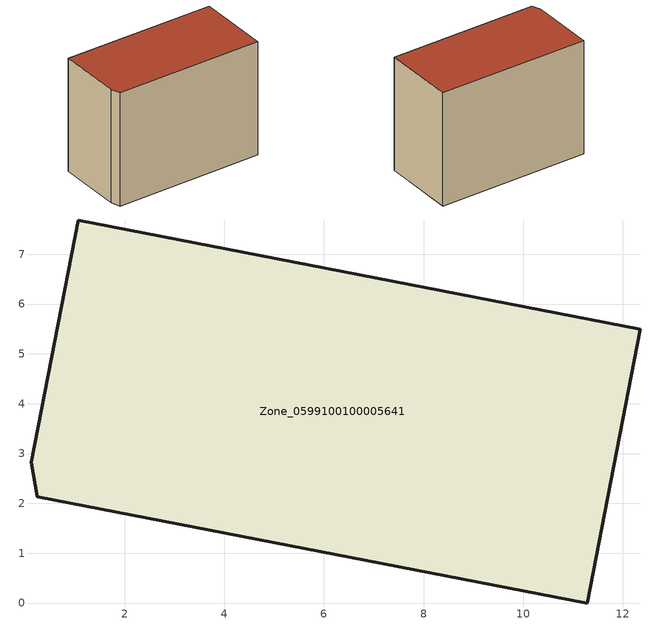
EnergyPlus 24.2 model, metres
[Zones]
Zone_0599100100005641
 floor ground (C_G): 0.13,2.83 1.07,7.69 12.35,5.5 11.29,0 0.25,2.13 z0
 wall outside (C_F): 11.29,0 12.35,5.5 1.07,7.69 0.13,2.83 0.25,2.13 11.29,0 z0:8.82
 roof outside (C_R): 0.13,2.83 0.25,2.13 11.29,0 12.35,5.5 1.07,7.69 z8.82
[BUILDING]
Pand.0599100100005641: North Axis=0; Terrain=City; Loads Convergence Tolerance Value=0.04; Temperature Convergence Tolerance Value=0.4; Solar Distribution=FullExterior; Maximum Number of Warmup Days=25; Minimum Number of Warmup Days=1
[Site:Location]
Rotterdam.The.Hague.AP_ZH_NLD Design_Conditions: Latitude=51.96; Longitude=4.45; Time Zone=1; Elevation=-4.5
[SITE:GROUNDTEMPERATURE:BUILDINGSURFACE]
18, 18, 18, 18, 18, 18, 18, 18, 18, 18, 18, 18
[MATERIAL] Thermal Absorptance=0.9; Solar Absorptance=0.7; Visible Absorptance=0.7
Name | Roughness | Thickness | Conductivity | Density | Specific Heat
G.TC.2006-2014 | MediumSmooth | 0.15 | 0.06 | 540 | 1210
F.TC.2006-2014 | Rough | 0.3 | 0.12 | 1920 | 840
R.TC.2006-2014 | MediumRough | 0.2 | 0.08 | 1500 | 1000
[CONSTRUCTION]
C_G: G.TC.2006-2014
C_F: F.TC.2006-2014
C_R: R.TC.2006-2014
[ZONE]
Zone_0599100100005641: Type=1; Multiplier=1; Ceiling Height=Autocalculate; Volume=Autocalculate; Floor Area=autocalculate; Part of Total Floor Area=Yes
[ZONEINFILTRATION:DESIGNFLOWRATE]
Infil_Zone_0599100100005641: Zone or ZoneList or Space or SpaceList=Zone_0599100100005641; Schedule=AlwaysOn; Design Flow Rate Calculation Method=Flow/Area; Flow Rate per Floor Area=0.0015; Constant Term Coefficient=1; Temperature Term Coefficient=0; Velocity Term Coefficient=0; Velocity Squared Term Coefficient=0
[HVACTEMPLATE:ZONE:IDEALLOADSAIRSYSTEM]
Zone_0599100100005641: Maximum Heating Supply Air Temperature=50; Minimum Cooling Supply Air Temperature=13; Maximum Heating Supply Air Humidity Ratio=0.0156; Minimum Cooling Supply Air Humidity Ratio=0.0077; Heating Limit=NoLimit; Cooling Limit=NoLimit; Dehumidification Control Type=ConstantSensibleHeatRatio; Cooling Sensible Heat Ratio=0.7; Dehumidification Setpoint=60; Humidification Control Type=None; Humidification Setpoint=30; Outdoor Air Method=None; Outdoor Air Flow Rate per Person=0.00944; Outdoor Air Flow Rate per Zone Floor Area=0; Outdoor Air Flow Rate per Zone=0; Demand Controlled Ventilation Type=None; Outdoor Air Economizer Type=NoEconomizer; Heat Recovery Type=None; Sensible Heat Recovery Effectiveness=0.7; Latent Heat Recovery Effectiveness=0.65
[ZONECONTROL:THERMOSTAT]
ThermostatControl_Zone_0599100100005641: Zone or ZoneList=Zone_0599100100005641; Control Type Schedule=DualSetpointControlType; Control 1=Thermostat_Zone_0599100100005641; Temperature Difference Between Cutout And Setpoint=0
[THERMOSTATSETPOINT:DUALSETPOINT]
Thermostat_Zone_0599100100005641: Heating Setpoint Temperature Schedule=HeatingSetpoint_Zone_0599100100005641; Cooling Setpoint Temperature Schedule=CoolingSetpoint_Zone_0599100100005641
[SCHEDULE:COMPACT]
HeatingSetpoint_Zone_0599100100005641: Through: 12/31, For: AllDays, Until: 24:00, 21
CoolingSetpoint_Zone_0599100100005641: Through: 12/31, For: AllDays, Until: 24:00, 24
DualSetpointControlType: Through: 12/31, For: AllDays, Until: 24:00, 4
AlwaysOn: Through: 12/31, For: AllDays, Until: 24:00, 1
